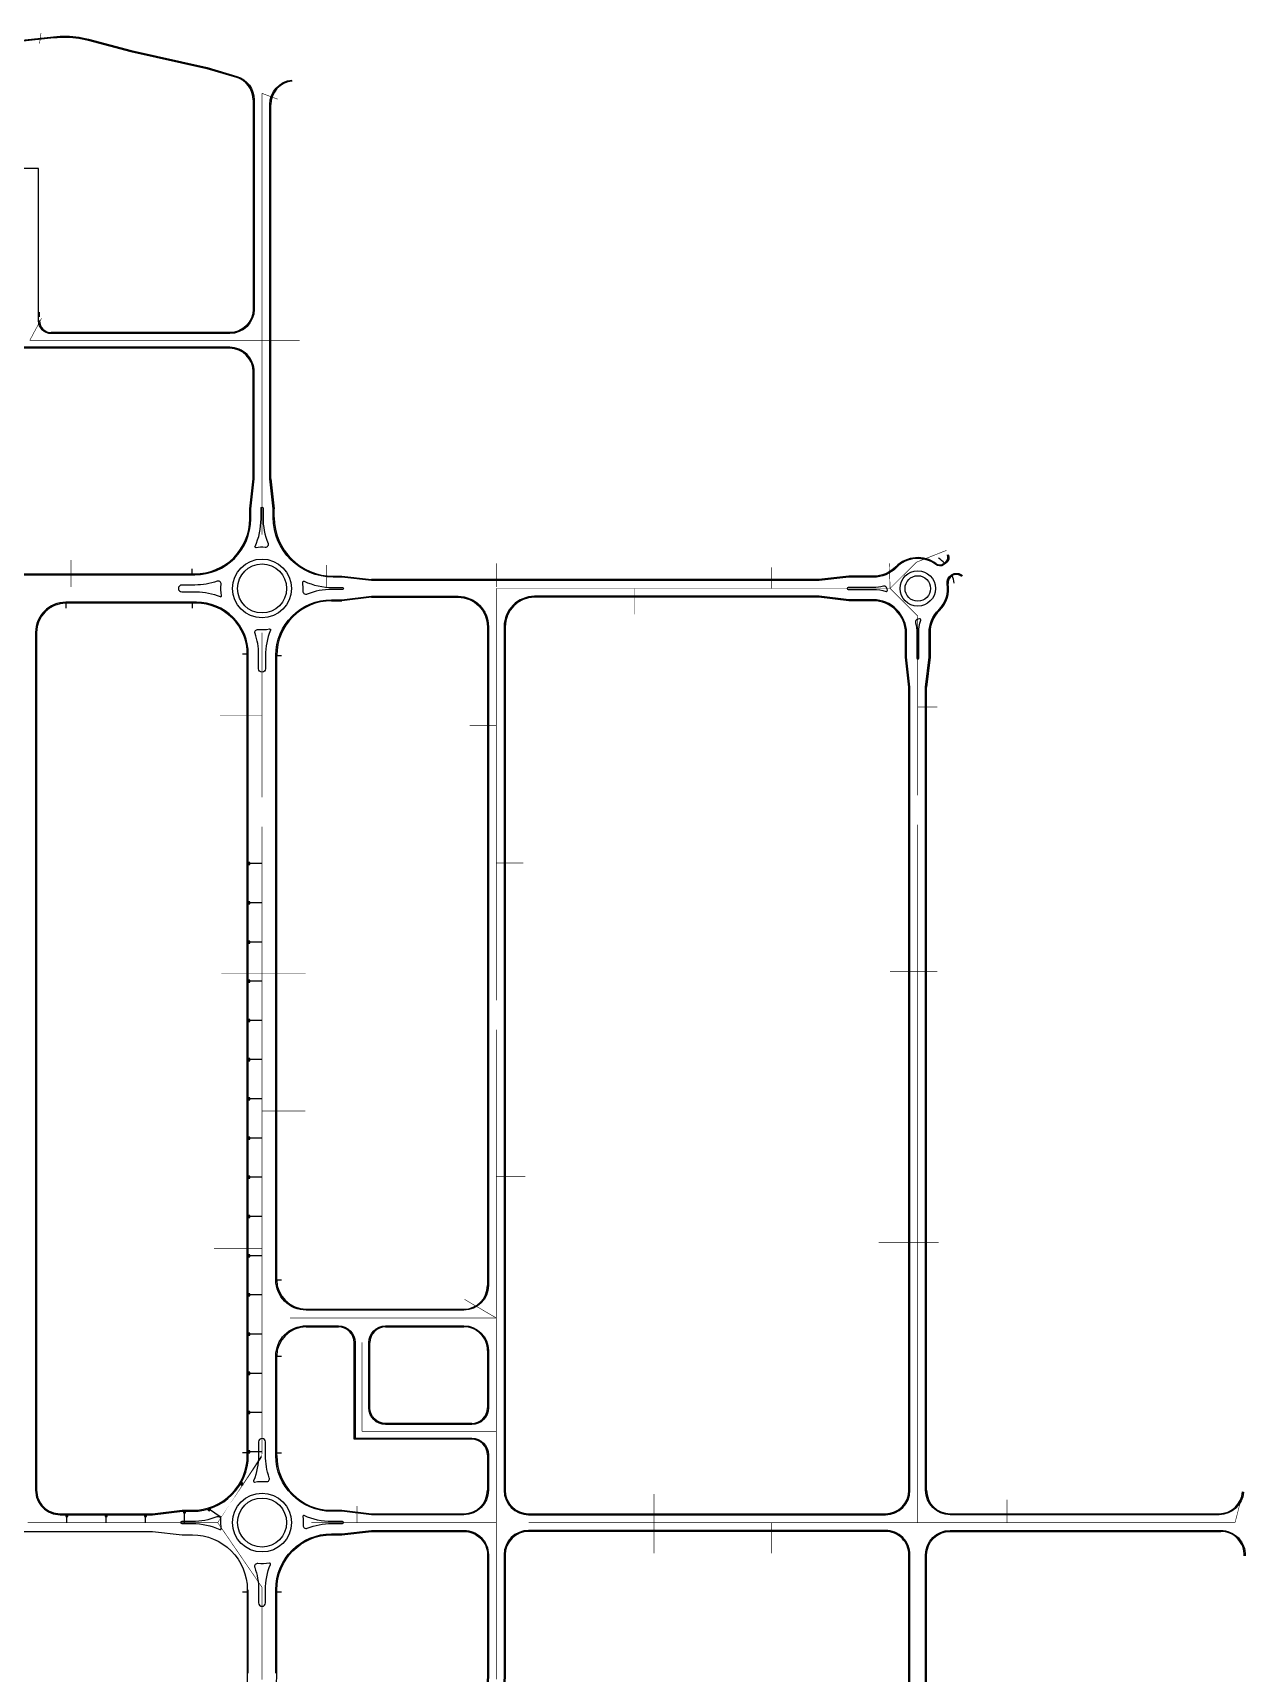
# Model space of a CAD drawing. Extents: x 230860 to 235519, y 342878 to 344985.
# Drawn here: x 234900 to 235519, y 343542 to 344379 of the extents above; entities that cross this region are included whole.
import ezdxf

# ---------------------------------------------------------------- set-up
doc = ezdxf.new("R2010")
doc.units = 0
for name, color, linetype in [('##L형측구', 8, 'Continuous'), ('##보도', 3, 'Continuous'), ('MN_Street Inter1', 7, 'Continuous'), ('PI_Inter1', 7, 'Continuous'), ('z_streetinlet', 7, 'Continuous')]:
    doc.layers.add(name, color=color, linetype=linetype)
doc.layers.add('storm_pipe', color=160, linetype='Continuous', lineweight=30)

# ---------------------------------------------------------------- blocks, each defined once
blk = doc.blocks.new('S1')
at = {"layer": 'z_streetinlet'}
h = blk.add_hatch(color=7, dxfattribs=at)
h.dxf.hatch_style = 1
h.paths.add_polyline_path([(0.524999999978172, 0.8399999999382999), (-0.5250000000218278, 0.8399999999382999), (-0.5250000000218278, -2.91038304567337e-11), (0.524999999978172, -2.91038304567337e-11)])
at = {"layer": 'z_streetinlet', "color": 7}
blk.add_lwpolyline([(-0.5250000000218278, 0.8399999999382999), (-0.5250000000218278, -2.91038304567337e-11), (0.524999999978172, -2.91038304567337e-11), (0.524999999978172, 0.8399999999382999)], close=True, dxfattribs=at)

msp = doc.modelspace()

# ---------------------------------------------------------------- linework, layer by layer
at = {"layer": '##L형측구'}
for points in [[(234836.4966634238, 344368.8389962082), (234910.7738032113, 344376.7883190347), (234912.4753011749, 344376.9420584443), (234914.0920474122, 344377.034560887), (234915.2365234728, 344377.0623478629), (234915.7107984351, 344377.0738628848), (234917.3276954552, 344377.0599663995), (234918.9455101467, 344376.9920116322), (234920.5600898443, 344376.8717160341), (234922.167529536, 344376.6975631074), (234923.7705026821, 344376.4707890714), (234925.3668908324, 344376.1906634953), (234926.9494762735, 344375.8595957769), (234928.6068781839, 344375.4540888022), (234950.301668691, 344369.775397748), (234989.1421346835, 344361.094441182), (235004.2091145098, 344356.5346662709, -0.3305364784160201), (235013.0883689242, 344344.5705448487), (235013.0883689241, 344237.8449039101, -0.4142135623730909), (235000.5883689241, 344225.3449039101), (234909.588368924, 344225.3449039101, -0.414213562373101), (234903.088368924, 344231.8449039101)], [(235367.113442348, 344112.7076271505, -0.3811645893866787), (235365.9379735997, 344108.198976754), (235364.7785645327, 344107.4269943085, -0.317837245159388), (235360.7387023125, 344107.5403370276, 0.3757819300458919), (235340.7094736354, 344106.0275949501, -0.2012257764012181), (235328.9388656182, 344101.0905870761), (235316.5027521791, 344101.0905870761), (235301.2135331551, 344099.3405870761), (235072.9769633349, 344099.340587076), (235057.7228544685, 344101.090587076), (235053.3383689245, 344101.090587076, -0.414213562373095), (235022.8383689245, 344131.590587076), (235022.8383689245, 344135.9750726202), (235021.088368924, 344151.2291814903), (235021.0883689242, 344342.2170866128, -0.3855372143738956), (235032.3542597178, 344354.6560164086, -0.3855372143738956)], [(235517.7390526242, 343634.4754389214, -0.3927601901021781), (235505.2730754308, 343622.8970747567), (235368.088368924, 343622.8970747567, -0.414213562373095), (235355.588368924, 343635.3970747567), (235355.588368924, 344044.9657513073), (235357.338368924, 344060.2549703315), (235357.338368924, 344072.6910837702, -0.2012257764025563), (235362.275376798, 344084.4616917873, 0.2422778206002312), (235366.6520085838, 344097.7174043179, -0.292937655778768), (235368.6030068161, 344102.1644127937), (235368.8173822035, 344102.3071527812, -0.3516533180039111), (235374.4283178998, 344101.8072320872, -0.3516533180039111)], [(235010.0883689235, 344061.8403741728, 0.4142159154934426), (234983.5883689238, 344088.3405870757), (234917.088368924, 344088.3405870757, 0.414213562373095), (234901.588368924, 344072.8405870757), (234901.588368924, 343635.3970747563, 0.4154207886687497), (234914.139868384, 343622.8971808446), (234961.1997739504, 343622.8970746918), (234976.4538833788, 343624.6470747563), (234981.5883689239, 343624.6470747563, 0.414213562373095), (235010.0883689239, 343653.1470747563), (235010.0883689235, 344061.8403781899)], [(235132.5883689241, 343706.7440842966), (235132.5883689242, 343677.3970747567, -0.4142135623730909), (235124.0883689241, 343668.8970747566), (235080.088368924, 343668.8970747566, -0.4142135623730949), (235071.588368924, 343677.3970747566), (235071.588368924, 343710.7440314387, -0.4142135623731034), (235080.088368924, 343719.2440314387), (235120.0883689242, 343719.2440314387, -0.4142122722297233), (235132.5883689241, 343706.744086499, -0.4142122722297233)], [(234905.7951451182, 343318.8999004777), (235134.6973018666, 343101.5208248853), (235217.0298717834, 343189.2332763462, 0.1907054018794595), (235355.5883689202, 343539.3002491416), (235355.5883689241, 343602.3970747567, -0.4142135623732628), (235368.0883689241, 343614.8970747567), (235506.1031871242, 343614.8970747566, -0.4253475214559689), (235518.594227901, 343601.9238937022)], [(235024.0883689232, 343542.0708889193), (235024.088368924, 343584.6470747567, -0.4142135623674114), (235052.588368924, 343613.1470747562), (235057.722854468, 343613.1470747562), (235072.9769633346, 343614.8970747566), (235120.088368924, 343614.8970747566, -0.4142135623771868), (235132.588368924, 343602.3970747564), (235132.5883689231, 343542.7003117672, -0.1897203702281617), (235053.3088382203, 343341.2829375056), (234987.0588302893, 343270.1639099637, -0.417032687162497), (234969.3047031133, 343269.6200689322), (234943.601178888, 343294.0296612873), (234935.1353156155, 343306.895654991), (234913.6344511498, 343327.2802190943)]]:
    msp.add_lwpolyline(points, format="xyb", dxfattribs=at)
for points in [[(234903.0883689244, 344309.5451437378), (234819.1798464783, 344309.5451437378)], [(234903.088368924, 344232.0875445979), (234903.0883689244, 344309.5451437378)], [(235010.0883689232, 343542.0708889227), (235010.088368924, 343584.6470747555)]]:
    msp.add_lwpolyline(points, dxfattribs=at)
for points in [[(234982.8383689245, 344102.3405870753, 0.414213562373095), (235011.3383689244, 344130.8405870752), (235011.3383689244, 344135.9750726204), (235013.088368924, 344151.2291814831), (235013.088368924, 344205.8449039102, 0.414213562373095), (235000.588368924, 344218.3449039101), (234722.5984467691, 344218.3449039101, 0.414213562373095), (234710.0984467691, 344205.8449039102), (234710.0984467691, 344117.8405870757, 0.4142135623731034), (234725.5984467691, 344102.3405870757)], [(235057.7228544685, 344089.5905870759), (235072.976963336, 344091.3405870761), (235117.0883689241, 344091.3405870761, -0.414213562373095), (235132.5883689241, 344075.840587076), (235132.5883689241, 343739.7440314387, -0.4142135623730909), (235120.0883689241, 343727.2440314387), (235039.5883689239, 343727.2440314387, -0.4142135623730951), (235024.0883689239, 343742.7440314387), (235024.0883689236, 344061.0905870757, -0.4142135623731034), (235052.5883689238, 344089.5905870759)], [(235156.0883689239, 344091.340587076, 0.4142135623730948), (235140.5883689239, 344075.840587076), (235140.5883689239, 343635.3970747566, 0.4142135623730287), (235153.0883689239, 343622.8970747567), (235335.088368924, 343622.8970747566, 0.4142135623731702), (235347.588368924, 343635.3970747566), (235347.588368924, 344044.9657513073), (235345.838368924, 344060.2549703315), (235345.838368924, 344072.6910837702, 0.2012257764021675), (235340.90136105, 344084.4616917874, -0.004448773033515654), (235340.7094736354, 344084.653579202, 0.2012257764013116), (235328.9388656182, 344089.590587076), (235316.5027521794, 344089.590587076), (235301.213533155, 344091.340587076)], [(235064.588368924, 343661.8970747567), (235124.0883689241, 343661.8970747567, -0.414213562373095), (235132.5883689242, 343653.3970747566), (235132.5883689242, 343635.3970747567, -0.414213562373095), (235120.0883689242, 343622.8970747567), (235072.9769633345, 343622.8970747567), (235057.7228544682, 343624.6470747563), (235052.5883689237, 343624.6470747563, -0.4142135623701294), (235024.088368924, 343653.1470747563), (235024.088368924, 343703.7440314387, -0.4142135623740271), (235039.588368924, 343719.2440314387), (235056.088368924, 343719.2440314387, -0.4142135623721671), (235064.588368924, 343710.7440314386)], [(235335.0883689256, 343614.8970747566), (235153.088368924, 343614.8970747566, 0.4142135623690033), (235140.588368924, 343602.3970747568), (235140.5883689231, 343542.7003117671, -0.1897203702281771), (235059.1625226683, 343335.8300136675), (234992.6962238237, 343264.4787989921, 0.4114000461107257), (234993.2348605373, 343246.8945709554), (235125.2499204988, 343121.5252336557, 0.4160306956777771), (235142.9748945271, 343122.0378859005), (235211.3303451588, 343194.9164290265, 0.1906050966801995), (235347.5883689202, 343539.3661072942), (235347.5883689256, 343602.3970747555, 0.4142135623985402)]]:
    msp.add_lwpolyline(points, format="xyb", close=True, dxfattribs=at)
for centre, radius in [((235017.088368924, 344095.3405870757), 15), ((235351.588368924, 344095.3405870761), 8.999999999999998), ((235017.0883689235, 343618.8970747563), 15)]:
    msp.add_circle(centre, radius, dxfattribs=at)
at = {"layer": '##보도', "color": 8}
for p in [(235009.5883689238, 343585.8971859287), (235009.588368924, 343585.8971085919)]:
    msp.add_line(p, (235009.588368924, 343585.8970747574), dxfattribs=at)
for points in [[(234836.5542016017, 344368.3422987864), (234910.8229074344, 344376.2907189904), (234912.5120887908, 344376.4433455289), (234914.1124013693, 344376.5349077167), (234915.2486595019, 344376.5624951678), (234915.7147189529, 344376.5738107236), (234917.3150516161, 344376.5600566012), (234918.9164357889, 344376.4927919823), (234920.5145741882, 344376.3737213567), (234922.1055661594, 344376.2013504059), (234923.6922536699, 344375.9768803132), (234925.2724669648, 344375.6995930134), (234926.8388407289, 344375.3719166841), (234928.4841509838, 344374.9693681049), (234950.1837942664, 344369.2894068191), (234989.0150155797, 344360.6105164656), (235004.0642846863, 344356.0561014139)], [(235021.588368924, 344151.2577685333), (235021.5883689242, 344342.2170866127)], [(234903.588368924, 344233.8449039101), (234903.588368924, 344236.3301852849)], [(234903.5883689239, 344231.8449039104), (234903.5883689239, 344232.0875445979)], [(235010.8383689244, 344136.0036596633), (235012.5883689244, 344151.2577685298)], [(235021.5883689244, 344151.2577685296), (235023.3383689244, 344136.0036596631)], [(235010.8383689244, 344130.8405870752), (235010.8383689244, 344136.0036596634)], [(235023.3383689244, 344131.5905870759), (235023.3383689244, 344136.0036596631)], [(234981.385970118, 344102.8405870751), (234981.385970118, 344105.3405870751)], [(235053.3383689244, 344101.5905870759), (235057.7514415115, 344101.5905870759), (235073.0055503779, 344099.8405870759)], [(235073.005550378, 344090.8405870759), (235057.7514415116, 344089.0905870759)], [(234917.088368924, 344087.8405870756), (234917.088368924, 344085.3405870756)], [(234981.385970118, 344087.8405870751), (234981.385970118, 344085.3405870751)], [(235052.5883689239, 344089.0905870759), (235057.7514415116, 344089.0905870759)], [(235009.5883689239, 344061.8405870751), (235007.0883689239, 344061.8405870751)], [(235024.5883689238, 343742.7440314386), (235024.5883689235, 344061.0905870759)], [(235024.5883689239, 344061.0905870759), (235027.0883689239, 344061.0905870759)], [(235356.088368924, 343635.3970747566), (235356.088368924, 344044.9372294851)], [(235024.5862854459, 343742.7440314386), (235027.0862854458, 343742.7440314386)], [(235039.5883689239, 343727.7440314386), (235120.0883689241, 343727.7440314386)], [(235039.588368924, 343718.7440314386), (235056.0883689239, 343718.7440314386)], [(235080.0883689239, 343718.7440314386), (235120.0883689242, 343718.7440314386)], [(235124.0883689241, 343661.3970747566), (235064.0883689239, 343661.3970747566), (235064.0883689239, 343710.7440314385)], [(235132.0883689241, 343706.7440842965), (235132.0883689241, 343677.3970747566)], [(235024.588368924, 343653.1470747563), (235024.588368924, 343703.7440314387)], [(235024.588368924, 343703.7440314387), (235027.0883689239, 343703.7440314387)], [(235009.5883689232, 343654.529909145), (235007.0883689232, 343654.529909145)], [(235024.5900555441, 343654.5299091422), (235027.0883689239, 343654.5299091422)], [(235132.0883689241, 343653.3970747566), (235132.0883689241, 343635.3970747566)], [(235052.5883689239, 343625.1470747562), (235057.7514415112, 343625.1470747562), (235073.0055503775, 343623.3970747566), (235120.0883689241, 343623.3970747566)], [(235368.088368924, 343623.3970747566), (235505.2730754308, 343623.3970747566)], [(235057.751441511, 343612.6470747562), (235073.0055503776, 343614.3970747566)], [(235007.0883689238, 343583.5823510243), (235009.588368924, 343583.5823510243)], [(235024.5883689231, 343583.5823510243), (235027.0883689239, 343583.5823510243)]]:
    msp.add_lwpolyline(points, dxfattribs=at)
for points in [[(235012.5883689241, 344344.5705448487, 0.3305364784142391), (235004.0642846863, 344356.056101414)], [(235032.403624086, 344354.1584592167, 0.3855372143744084), (235021.5883689241, 344342.2170866127)], [(235012.5883689242, 344344.5705448487), (235012.5883689241, 344237.8449039101, -0.4142135623730951), (235000.5883689241, 344225.8449039101), (234909.588368924, 344225.8449039101)], [(235012.588368924, 344151.2577685261), (235012.588368924, 344205.8449039101, 0.4142135623730951), (235000.588368924, 344217.8449039101), (234722.5984467691, 344217.8449039101, 0.4142135623730951), (234710.5984467691, 344205.8449039101), (234710.5984467691, 344117.8405870756, 0.4142135623730951), (234725.5984467691, 344102.8405870756), (234982.8385304085, 344102.8405870756)], [(234982.8383689243, 344102.8405870752, 0.4142135623743127), (235010.8383689245, 344130.8405870752)], [(235340.3527885439, 344106.3779886508, -0.201225776400905), (235328.9388656182, 344101.590587076), (235316.474230357, 344101.590587076), (235301.1850113329, 344099.840587076), (235073.0055503769, 344099.840587076)], [(235361.0387132432, 344107.9403288292, 0.3757819300460017), (235340.3527885439, 344106.3779886508)], [(235361.0387132432, 344107.9403288292, 0.3178372451607254), (235364.5014522891, 344107.8431779271), (235365.6608613561, 344108.6151603726, 0.3811645893909957), (235366.6684059975, 344112.4797178553)], [(235374.0819928437, 344101.4465952123, 0.3516533180417816), (235369.0944944466, 344101.8909691622), (235368.8801190591, 344101.7482291746, 0.2929376557384777), (235367.1458984087, 344097.795332752)], [(235073.005550379, 344090.840587076), (235117.0883689241, 344090.840587076, -0.4142135623730951), (235132.0883689241, 344075.840587076), (235132.0883689241, 343739.7440314386)], [(235156.0883689239, 344090.840587076, 0.4142135623730951), (235141.0883689239, 344075.840587076), (235141.0883689239, 343635.3970747566, 0.414213562373095), (235153.0883689239, 343623.3970747566), (235335.088368924, 343623.3970747566, 0.414213562373095), (235347.088368924, 343635.3970747566), (235347.088368924, 344044.9372294851), (235345.338368924, 344060.2264485094), (235345.338368924, 344072.6910837702, 0.2012257764013866), (235340.5509673492, 344084.1050066959, -0.0044487730335131), (235340.3527885439, 344084.3031855012, 0.2012257764021853), (235328.9388656181, 344089.090587076), (235316.4742303573, 344089.090587076), (235301.1850113329, 344090.840587076), (235156.0883689239, 344090.840587076)], [(235362.6257704988, 344084.1050066959, 0.2422778206002648), (235367.1458984087, 344097.795332752, 0.2422778206002648)], [(234983.5883689238, 344087.8405870756), (234917.088368924, 344087.8405870756, 0.4142135623730951), (234902.088368924, 344072.8405870756), (234902.088368924, 343635.3970747563)], [(235362.6257704988, 344084.105006696, 0.2012257764018563), (235357.838368924, 344072.6910837702), (235357.838368924, 344060.2264485094), (235356.088368924, 344044.9372294851)], [(234914.088368924, 343623.3970747563), (234961.1711874694, 343623.3970747562), (234976.4252963358, 343625.1470747563), (234981.5883689239, 343625.1470747563, 0.4142135623737039), (235009.5883689239, 343653.1470747563), (235009.5883689235, 344061.8407958245)], [(235024.5883689239, 343742.7440314386, 0.414213562373095), (235039.5883689239, 343727.7440314386)], [(235120.0883689241, 343727.7440314386, 0.414213562373095), (235132.0883689241, 343739.7440314386)], [(235039.588368924, 343718.7440314387, 0.414213562373095), (235024.588368924, 343703.7440314387)], [(235064.0883689239, 343710.7440314385, 0.414213562373095), (235056.0883689239, 343718.7440314385)], [(235080.0883689239, 343718.7440314386, 0.414213562373095), (235072.0883689239, 343710.7440314386)], [(235132.0883689241, 343706.7439785807, 0.4142148525173297), (235120.0883689242, 343718.7440314386)], [(235124.0883689241, 343669.3970747566), (235080.0883689239, 343669.3970747566, -0.414213562373095), (235072.0883689239, 343677.3970747566), (235072.0883689239, 343710.7440314386)], [(235124.0883689241, 343669.3970747566, 0.414213562373095), (235132.0883689241, 343677.3970747566)], [(235015.3383689239, 343653.1470747563, -0.09842159093102744), (235012.7728739954, 343640.2401330794, 0.5938109729532925), (235013.3244829947, 343639.5570157712, -0.07086160630227192), (235019.2426790957, 343639.7862812443, 0.5518253993683508), (235020.8089758631, 343641.7834187979, -0.08606431464416522), (235018.8383689231, 343653.1470747563), (235018.8383689231, 343660.070784266, 0.9999999999999999), (235015.3383689232, 343660.070784266), (235015.3383689232, 343653.1468511539)], [(235132.0883689241, 343653.3970747566, 0.414213562373095), (235124.0883689241, 343661.3970747566)], [(235024.588368924, 343653.1470747563, 0.4142135623724863), (235052.5883689239, 343625.1470747563)], [(234902.088368924, 343635.3970747563, 0.4154457070857874), (234914.1388284373, 343623.3971808468, 0.09541564327212412)], [(235120.0883689241, 343623.3970747566, 0.414213562373095), (235132.0883689241, 343635.3970747566)], [(235356.088368924, 343635.3970747566, 0.414213562373095), (235368.088368924, 343623.3970747566)], [(235505.2730754308, 343623.3970747566, 0.392760190102266), (235517.2404135365, 343634.5123043548)], [(235052.5883689239, 343618.3970747562), (235058.0853200307, 343618.3970747562, 0.9999999999999999), (235058.0853200307, 343619.3970747562), (235052.588368924, 343619.3970747562, -0.1074762222351558), (235038.57234983, 343622.4450600218, 0.5938109730174536), (235037.8699065869, 343621.9182818566, -0.05287331442454794), (235038.0413524775, 343617.4926246197, 0.5518253993937966), (235040.0933292563, 343615.9988926253, -0.0950975007220765), (235052.588368924, 343618.3970747562)], [(234722.5984467692, 343614.3970747566), (234961.1711874694, 343614.3970747563), (234976.4252963357, 343612.6470747562), (234981.5883689243, 343612.6470747562, -0.4142135623779661), (235009.5883689243, 343584.6470747557), (235009.588368923, 343541.0568462567, -0.1916065373087532), (234962.4491276826, 343422.5624153252), (234900.1819815811, 343356.687111151, -0.4148977721506347), (234878.9517517596, 343356.1141332698), (234765.245703724, 343464.0961460293)], [(234943.9872269496, 343294.3525855466), (234935.521248034, 343307.218754999), (234913.9785073276, 343327.6430211763, -0.4137728307293241), (234913.3978294276, 343348.8323007665), (234973.3500632708, 343412.2585518118, 0.1916065372234915), (235024.5883689231, 343541.0568462585), (235024.5883689238, 343584.6470747567, -0.414213562368224), (235052.5883689238, 343612.6470747562), (235057.7514415109, 343612.6470747562)], [(235073.0055503776, 343614.3970747566), (235120.088368924, 343614.3970747566, -0.4142135623773572), (235132.088368924, 343602.3970747564), (235132.0883689231, 343542.7003117672, -0.189720370228203), (235052.9429829423, 343341.6237452455), (234986.6929750115, 343270.5047177039, -0.4170326871622237), (234969.6490129226, 343269.9826303135), (234943.9872269496, 343294.3525855467)], [(235134.7189380532, 343100.8107394639), (235217.5300604539, 343189.1014887637, 0.1906050968962265), (235356.0883689203, 343539.3661072933), (235356.0883689258, 343602.3970747577, -0.4142135623475221), (235368.0883689258, 343614.3970747566), (235506.1031871242, 343614.3970747566)], [(235518.09458627, 343601.9428209444, 0.4253475214556026), (235506.1031871242, 343614.3970747566)], [(235015.3383689236, 343584.6472575036), (235015.3383689236, 343577.9435950506, 0.9999999999833692), (235018.8383689238, 343577.9435950505), (235018.838368924, 343584.6470747569, -0.09842159093227024), (235021.4038638529, 343597.5540164339, 0.5938109730354507), (235020.8522548535, 343598.2371337421, -0.07086160631735712), (235014.9340587512, 343598.0078682686, 0.5518253993761033), (235013.3677619839, 343596.010730715, -0.08606431465555237), (235015.3383689241, 343584.6470747554)]]:
    msp.add_lwpolyline(points, format="xyb", dxfattribs=at)
for points in [[(235017.5883689244, 344131.5905870759, 0.095244207701324), (235020.1363684027, 344118.3357894027, -0.5541990571972218), (235018.6329502352, 344116.2837069144, 0.05455049851312124), (235014.0671618247, 344116.1221247395, -0.5938109729816269), (235013.5403836596, 344116.8245679826, 0.1074762222247187), (235016.5883689244, 344130.8405870752), (235016.5883689244, 344136.3283901394, -0.9999999999999999), (235017.5883689244, 344136.3283901394)], [(234994.2020248822, 344099.061194015, -0.08606431464236208), (234982.8383689243, 344097.0905870752), (234976.1593144517, 344097.0905870752, 0.9999999999999999), (234976.1593144516, 344093.5905870752), (234983.588368924, 344093.5905870751, -0.09830950225791724), (234995.717426476, 344091.1825103744, 0.5911476206869481), (234996.4009918532, 344091.7305413757, -0.06899217667105025), (234996.1991624358, 344097.4948972476, 0.5518253993658842)], [(235052.5883689239, 344094.8405870759, 0.09509750071392883), (235040.0933292572, 344092.4424049455, -0.5518253993694135), (235038.0413524784, 344093.9361369399, 0.05469382511724855), (235037.8474218574, 344098.5126087219, -0.5956778445710685), (235038.5485358349, 344099.0433393092, 0.107035011928469), (235053.3383689244, 344095.8405870759), (235058.0761719877, 344095.8405870759, -0.9999999999999999), (235058.0761719877, 344094.8405870759)], [(235334.0914436259, 344096.4597224492, -0.05986484004098677), (235328.9388656182, 344095.840587076), (235316.0918902254, 344095.8405870759, 0.9999999999999999), (235316.0918902254, 344094.8405870759), (235328.9388656181, 344094.840587076, -0.07574127271642621), (235335.4160254138, 344093.8537491902, 0.5559103614028219), (235336.0588310839, 344094.408892636), (235335.928510168, 344095.2359095633, 0.4387021178050213)], [(235013.5156362445, 344072.4434720946, -0.5487015233375447), (235015.0734459586, 344074.4374752148, 0.0691858177249105), (235020.852254853, 344074.6806460608, -0.5938109729726565), (235021.4038638524, 344073.9975287526, 0.0984215909295708), (235018.8383689239, 344061.0905870759), (235018.8383689239, 344054.4115326034, -0.9999999999999999), (235015.3383689239, 344054.4115326033), (235015.3383689239, 344061.8405870759, 0.08532872772556505)], [(235352.5200633639, 344079.8110492359), (235351.6930464368, 344079.68072832, 0.4387021178051155), (235350.4692335507, 344077.8436617779, -0.05986484004136376), (235351.088368924, 344072.6910837702), (235351.088368924, 344059.8441083774, 0.9999999999999999), (235352.088368924, 344059.8441083774), (235352.088368924, 344072.6910837702, -0.07574127271522627), (235353.0752068097, 344079.1682435658, 0.5559103614398232)], [(234976.1005658597, 343618.3970747562), (234981.588368924, 343618.3970747562, -0.1074762222273062), (234995.6043880169, 343615.3490894911, 0.5938109729995481), (234996.30683126, 343615.8758676563, -0.05287331441549094), (234996.1353853695, 343620.3015248924, 0.5518253993694133), (234994.0834085908, 343621.7952568867, -0.09509750071467848), (234981.5883689239, 343619.3970747562), (234976.1005658597, 343619.3970747562, 0.9999999999999999)], [(235335.0883930712, 343614.397051853), (235153.0883930696, 343614.397051853, 0.4142135623688329), (235141.0883930696, 343602.3970518532), (235141.0883930687, 343542.7002888635, -0.1897203702281866), (235059.5284020919, 343335.489183024), (234993.0621032471, 343264.1379683483, 0.4114000461104121), (234993.5791944922, 343247.2571094332), (235125.5942544537, 343121.8877721335, 0.4160306956774587), (235142.6102295209, 343122.3799182884), (235210.9656801525, 343195.2584614144, 0.1906050966802037), (235347.0883930658, 343539.3660843907), (235347.0883930712, 343602.397051852, 0.41421356239818)]]:
    msp.add_lwpolyline(points, format="xyb", close=True, dxfattribs=at)
for centre, radius in [((235017.0883689239, 344095.3405870756), 12.5), ((235351.588368924, 344095.340587076), 6.499999999996216), ((235017.0883689235, 343618.8970747562), 12.5)]:
    msp.add_circle(centre, radius, dxfattribs=at)
for centre, radius, start, end in [((234909.588368924, 344231.8449039101), 6, 180, 270), ((235053.3383689244, 344131.5905870759), 30, 180, 270), ((235351.588368924, 344095.340587076), 18.75000000084467, 43.63899896382576, 55.57865604703035), ((235351.588368924, 344095.340587076), 18.75000000084467, 8.401112326059081, 20.55500192156417), ((234983.5883689238, 344061.840587075), 26.00000000054807, 359.9995396826026, 90), ((235052.5883689236, 344061.0905870759), 28, 90, 180)]:
    msp.add_arc(centre, radius, start, end, dxfattribs=at)
at = {"layer": 'PI_Inter1'}
for p, q in [((235017.08836893, 343955.0047324501), (235010.0883689236, 343955.0047324502)), ((235017.0883689297, 343935.0047324501), (235010.0883689236, 343935.0047324502)), ((235017.0883689293, 343915.0047324501), (235010.0883689236, 343915.0047324502)), ((235017.088368929, 343895.0047324501), (235010.0883689237, 343895.0047324502)), ((235017.0883689287, 343875.0047324501), (235010.0883689237, 343875.0047324502)), ((235017.0883689284, 343855.0047324501), (235010.0883689237, 343855.0047324502)), ((235017.088368928, 343835.0047324501), (235010.0883689237, 343835.0047324502)), ((235017.0883689277, 343815.0047324501), (235010.0883689238, 343815.0047324502)), ((235017.0883689273, 343795.0047324501), (235010.0883689238, 343795.0047324502)), ((235017.088368927, 343775.0047324501), (235010.0883689238, 343775.0047324502)), ((235017.0883689267, 343755.0047324501), (235010.0883689238, 343755.0047324502)), ((235017.0883689263, 343735.0047324501), (235010.0883689238, 343735.0047324502)), ((235017.088368926, 343715.0047324501), (235010.0883689239, 343715.0047324502)), ((235017.0883689256, 343695.0047324501), (235010.0883689239, 343695.0047324502)), ((235017.0883689253, 343675.0047324501), (235010.0883689239, 343675.0047324502)), ((235017.088368925, 343655.0047324501), (235010.0883689239, 343655.0047324502)), ((235007.5404011114, 343637.9619558393), (235006.2432693286, 343638.8507155682)), ((234917.5883689239, 343618.8970747566), (234917.5883689239, 343622.8971730658)), ((234937.5883689239, 343618.8970747566), (234937.5883689239, 343622.8971279519)), ((234957.5883689239, 343618.8970747566), (234957.5883689239, 343622.897082838)), ((234977.5883689239, 343618.8970747566), (234977.5883689239, 343624.6470747563)), ((234996.23590865, 343621.4632149725), (234989.8174630248, 343625.8609608836))]:
    msp.add_line(p, q, dxfattribs=at)
at = {"layer": 'storm_pipe', "const_width": 0.3, "flags": 128}
for points in [[(234903.5883689247, 344373.2509331974), (234904.3256933142, 344378.6126247918)], [(235017.0883689247, 344285.3405870757), (235017.088368925, 344347.8673906298)], [(235025.0883689234, 344344.8971153744), (235017.088368925, 344347.8673906298)], [(235017.0883689243, 344221.844903911), (235017.0883689247, 344285.3405870757)], [(234904.6379619718, 344233.137137646), (234898.5883689247, 344221.844903931)], [(234898.5883689239, 344221.8449039111), (234958.0984467692, 344221.8449039111)], [(234958.0984467692, 344221.8449039111), (235017.0883689243, 344221.8449039111)], [(235017.088368924, 344175.3405870757), (235017.0883689243, 344221.844903911)], [(235017.0883689251, 344221.8449039111), (235036.3273910597, 344221.8449039111)], [(235017.0883689237, 344122.8673906298), (235017.088368924, 344175.3405870757)], [(235366.2947552383, 344114.8000951582), (235350.9083416038, 344108.7447480189)], [(234919.5984467691, 344109.8405870757), (234919.5984467691, 344096.0905870757)], [(235050.0883689237, 344107.2869026276), (235050.0883689236, 344096.0905870757)], [(235136.588368924, 344096.0905870759), (235136.588368924, 344108.1834093973)], [(235277.0883689258, 344095.3424372486), (235277.0883689258, 344106.1042770884)], [(235337.0972510361, 344108.1200671652), (235337.4469594147, 344095.3428332241)], [(235337.4469535731, 344095.3428273673), (235350.9083416038, 344108.7447480189)], [(235136.588368924, 344095.3405870759), (235136.588368924, 344025.3405870759)], [(235136.588368924, 344095.3405870759), (235207.0883690286, 344095.3405870759)], [(235207.0883690286, 344095.3405870759), (235277.0883689258, 344095.340587076)], [(235207.0883690286, 344095.3405870759), (235207.0883690286, 344082.1193027323)], [(235277.0883689258, 344095.340587076), (235337.4492055627, 344095.340587076)], [(235337.4492055627, 344095.340587076), (235351.5883689239, 344081.2014237148)], [(235351.5883689239, 344081.2014237148), (235351.588368924, 344034.8405870675)], [(235017.088368932, 344072.7293198202), (235017.0883689313, 344030.7293198202)], [(235351.588368924, 344034.8405870675), (235351.588368924, 343989.8405870675)], [(235351.588368924, 344034.8405870675), (235361.5883689239, 344034.8405870675)], [(235017.0883689311, 344030.7293198202), (234995.6418082368, 344030.7293198202)], [(235017.0883689313, 344030.7293198202), (235017.0883689306, 343988.7293198202)], [(235136.588368924, 344025.3405870759), (235123.0476105613, 344025.3405870759)], [(235136.588368924, 344025.3405870759), (235136.588368924, 343955.3405870759)], [(235351.588368924, 343974.8405870675), (235351.588368924, 343899.8405870675)], [(235136.588368924, 343955.3405870759), (235136.588368924, 343885.3405829702)], [(235136.588368924, 343955.3405870759), (235150.4554467254, 343955.3405870759)], [(235017.088368928, 343898.7755767041), (234996.327510363, 343898.7755767041)], [(235017.088368928, 343898.7755767041), (235039.3646061804, 343898.7755767041)], [(235351.588368924, 343899.8405870611), (235337.4002788574, 343899.8405870611)], [(235351.588368924, 343899.8405870675), (235351.588368924, 343834.5661201975)], [(235351.588368924, 343899.8405870611), (235361.588368924, 343899.8405870611)], [(235136.588368924, 343870.3405829702), (235136.588368924, 343795.3405870759)], [(235351.588368924, 343834.5661201975), (235351.5883689241, 343761.8405870675)], [(235017.0883689279, 343828.7755766977), (235039.2241999313, 343828.7755766977)], [(235136.588368924, 343795.3405870759), (235136.588368924, 343723.2440314386)], [(235136.5883689238, 343795.3405829638), (235151.3660930161, 343795.3405829638)], [(235017.0883689267, 343758.7755767041), (234992.624441112, 343758.7755767041)], [(235351.5883689269, 343761.8405870611), (235331.6162688208, 343761.8405870611)], [(235351.5883689241, 343761.8405870675), (235351.5883689241, 343689.8405870675)], [(235351.5883689269, 343761.8405870611), (235362.2606482241, 343761.8405870611)], [(235120.40010276, 343732.7289556788), (235136.5883689176, 343723.2440314386)], [(235031.4149404563, 343723.2440314387), (235136.588368924, 343723.2440314386)], [(235136.588368924, 343723.2440314386), (235136.588368924, 343665.3970747566)], [(235068.088368924, 343710.7440314386), (235068.088368924, 343665.3970747566)], [(235351.5883689241, 343689.8405870675), (235351.5883689241, 343618.897074756)], [(235068.088368924, 343665.3970747566), (235136.588368924, 343665.3970747566)], [(235136.588368924, 343665.3970747566), (235136.588368924, 343618.8970747565)], [(235217.0883688931, 343618.8935492704), (235217.0883688932, 343633.4260745241)], [(235397.0883688652, 343618.8903763384), (235397.0883688652, 343630.6640526627)], [(235517.5198386087, 343634.8162235381), (235513.4395543289, 343618.8970747557)], [(235065.5883689228, 343627.2676750396), (235065.5883689242, 343618.8970747503)], [(234994.4754757374, 343618.897074763), (235017.0883689243, 343585.8970747568)], [(235042.2353798959, 343618.8970747567), (235065.588368924, 343618.8970747567)], [(235065.588368924, 343618.8970747567), (235136.5883689242, 343618.8970747565)], [(235153.0886163815, 343618.8970747565), (235217.0883688933, 343618.8970747563)], [(235217.0883688933, 343618.8970747563), (235277.0883688839, 343618.8970747562)], [(235217.0883688931, 343618.8935492704), (235217.0883688931, 343603.1648270232)], [(235277.0883688839, 343618.8970747562), (235351.5883689241, 343618.897074756)], [(235277.0883688838, 343618.8924916264), (235277.0883688838, 343603.164827018)], [(235351.5883689241, 343618.897074756), (235397.0883688652, 343618.8970747559)], [(235397.0883688652, 343618.8970747559), (235457.0883688588, 343618.8970747558)], [(235457.0883688588, 343618.8970747558), (235513.4395543289, 343618.8970747557)]]:
    msp.add_lwpolyline(points, dxfattribs=at)
at = {"layer": 'storm_pipe', "flags": 128}
msp.add_lwpolyline([(234897.5883689239, 343618.8970747566, 0.3, 0.3, 0), (234946.4776585532, 343618.8970747566, 0.3, 0.3, 0), (234994.4754757374, 343618.8970747566, 0.3, 0.3, 0), (234994.4776585532, 343618.8970747566, 0.3, 0.3, 0), (235017.0883689249, 343651.8970747575, 0.3, 0.3, 0), (235017.0883689255, 343688.7755767041, 0.3, 0.3, 0), (235017.0883689267, 343758.7755767041, 0.3, 0.3, 0), (235017.0883689279, 343828.7755767041, 0.3, 0.3, 0), (235017.0883689291, 343898.7755767041, 0.3, 0.3, 0), (235017.0883689303, 343973.7755767041, 0, 0, 0)], format="xyseb", dxfattribs=at)
at = {"layer": 'storm_pipe', "const_width": 0.3, "flags": 128}
for points in [[(235136.5883689242, 343618.8970747565), (235136.5883689231, 343542.7003117672, -0.003176024734695974), (235136.5642006397, 343538.895549274, -0.003176024734695974)], [(235017.0883689238, 343585.8970747575), (235017.0883689231, 343541.0568462586, -0.003169151372521539), (235017.0739065441, 343538.7751260209)]]:
    msp.add_lwpolyline(points, format="xyb", dxfattribs=at)

# ---------------------------------------------------------------- block references
at = {"layer": 'MN_Street Inter1'}
for p, rotation in [((235010.0883689236, 343955.0047324502), 269.9999999990472), ((235010.0883689236, 343935.0047324502), 269.9999999990472), ((235010.0883689236, 343915.0047324502), 269.9999999990472), ((235010.0883689237, 343895.0047324502), 269.9999999990472), ((235010.0883689237, 343875.0047324502), 269.9999999990472), ((235010.0883689237, 343855.0047324502), 269.9999999990472), ((235010.0883689237, 343835.0047324502), 269.9999999990472), ((235010.0883689238, 343815.0047324502), 269.9999999990472), ((235010.0883689238, 343795.0047324502), 269.9999999990472), ((235010.0883689238, 343775.0047324502), 269.9999999990472), ((235010.0883689238, 343755.0047324502), 269.9999999990472), ((235010.0883689238, 343735.0047324502), 269.9999999990472), ((235010.0883689239, 343715.0047324502), 269.9999999990472), ((235010.0883689239, 343695.0047324502), 269.9999999990472), ((235010.0883689239, 343675.0047324502), 269.9999999990472), ((235010.0883689239, 343655.0047324502), 269.9999999990472), ((235006.2432693286, 343638.8507155682), 235.582109011414), ((234917.5883689239, 343622.8971730658), 180), ((234937.5883689239, 343622.8971279519), 180), ((234957.5883689239, 343622.897082838), 180), ((234977.5883689239, 343624.6470747563), 180), ((234989.8174630248, 343625.8609608836), 235.5821090105253)]:
    msp.add_blockref('S1', p, dxfattribs=dict(at, rotation=rotation))

doc.saveas('drawing.dxf')
